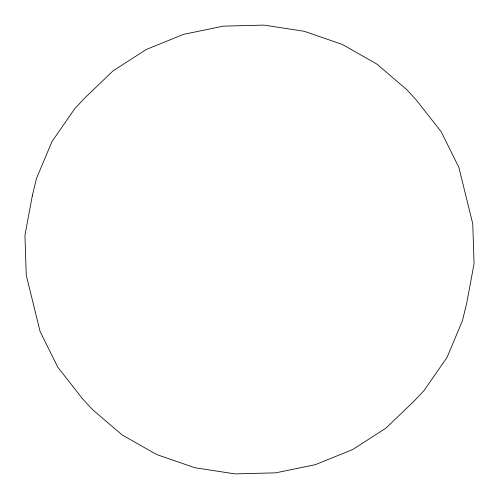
<?xml version="1.0" encoding="UTF-8"?>
<svg xmlns="http://www.w3.org/2000/svg" width="499" height="499" viewBox="0 0 499 499"><rect width="100%" height="100%" fill="white"/><g stroke="black" fill="none" stroke-linecap="round" stroke-linejoin="round"><path stroke-width="0.75" d="M32.285 195.864L24.95 235.254L26.241 275.186L40.113 331.536L57.834 367.295L82.921 399.25L92.483 409.573L122.143 434.922L156.686 454.552L194.791 467.713L234.985 473.888L275.735 472.846L315.468 464.631L352.656 449.549L385.877 428.186L413.846 401.364L424.075 390.536L447.054 357.359L462.436 320.751L466.715 303.136L474.05 263.746L472.759 223.814L458.887 167.464L441.166 131.705L416.079 99.75L406.517 89.427L376.857 64.078L342.314 44.448L304.209 31.287L264.015 25.112L223.265 26.154L183.532 34.369L146.344 49.451L113.123 70.814L85.154 97.636L74.925 108.464L51.946 141.641L36.564 178.249L32.285 195.864"/></g></svg>
